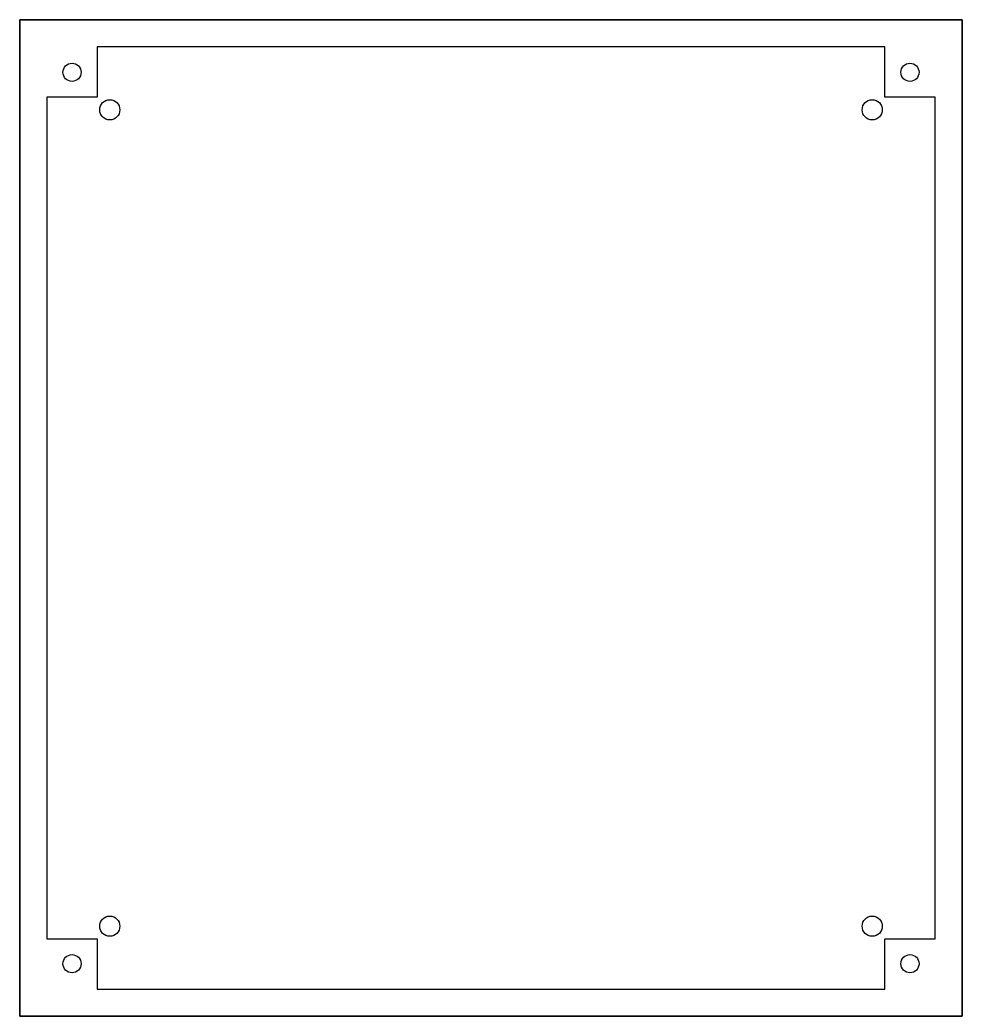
# Model space of a CAD drawing. Header units: millimetres. Extents: x -140 to 0, y -148 to 0.
import ezdxf

# ---------------------------------------------------------------- set-up
doc = ezdxf.new("R2010")
doc.units = ezdxf.units.MM
doc.layers.get('0').update_dxf_attribs({"linetype": 'CONTINUOUS'})

msp = doc.modelspace()

# ---------------------------------------------------------------- linework, layer by layer
for points in [[(0, 0), (0, -148), (-140, -148), (-140, 0)], [(-140, -148), (0, -148), (0, 0), (-140, 0)], [(-11.5, -4), (-128.5, -4), (-128.5, -11.5), (-136, -11.5), (-136, -136.5), (-128.5, -136.5), (-128.5, -144), (-11.5, -144), (-11.5, -136.5), (-4, -136.5), (-4, -11.5), (-11.5, -11.5)]]:
    msp.add_lwpolyline(points, close=True)
for centre, radius in [((-132.25, -7.775), 1.35), ((-7.75, -7.775), 1.35), ((-126.649, -13.351), 1.5), ((-13.351, -13.351), 1.5), ((-126.649, -134.649), 1.5), ((-13.351, -134.649), 1.5), ((-132.25, -140.225), 1.35), ((-7.75, -140.225), 1.35)]:
    msp.add_circle(centre, radius)

doc.saveas('drawing.dxf')
